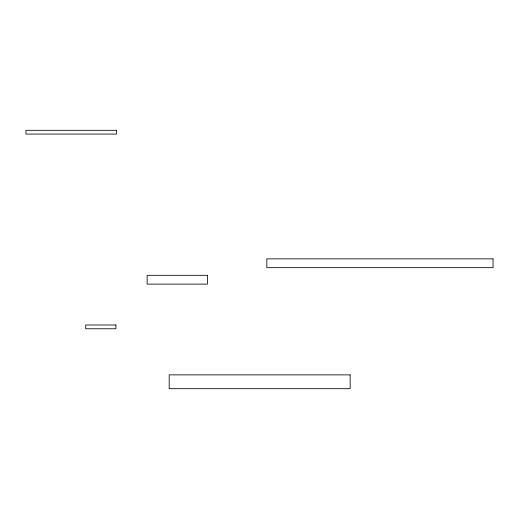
<?xml version="1.0" encoding="UTF-8"?>
<svg xmlns="http://www.w3.org/2000/svg" width="519" height="519" viewBox="0 0 519 519"><rect width="100%" height="100%" fill="white"/><g stroke="black" fill="none" stroke-linecap="round" stroke-linejoin="round"><path stroke-width="0.78" d="M116.438 130.308L25.95 130.308L25.95 134.077L116.438 134.077L116.438 130.308M493.05 258.864L266.837 258.864L266.837 267.661L493.05 267.661L493.05 258.864M207.444 275.317L147.117 275.317L147.117 284.114L207.444 284.114L207.444 275.317M115.893 324.998L85.726 324.998L85.726 328.767L115.893 328.767L115.893 324.998M350.163 374.867L169.194 374.867L169.194 388.692L350.163 388.692L350.163 374.867"/></g></svg>
